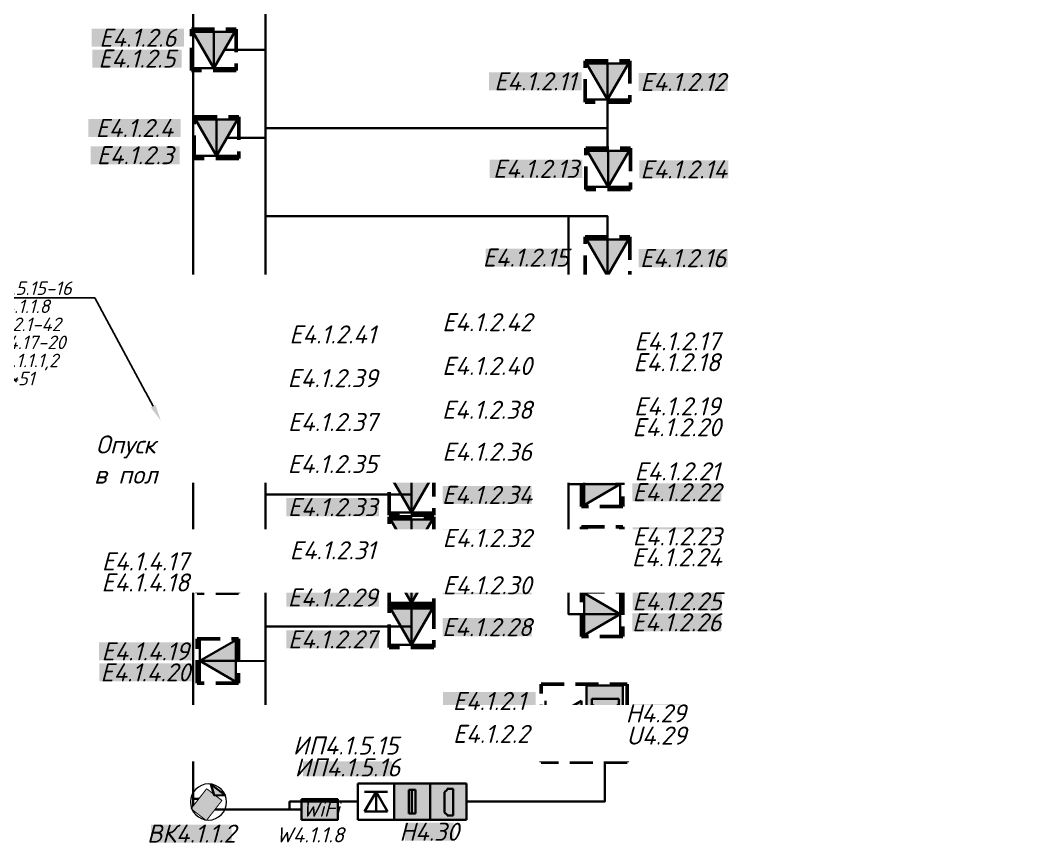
# Model space of a CAD drawing. Extents: x -260425 to 1294666, y -169889 to -2349.
# Drawn here: x 776602 to 790669, y -116134 to -104750 of the extents above; entities that cross this region are included whole.
import ezdxf
from ezdxf import colors
from ezdxf.entities.mleader import LeaderData, LeaderLine
from ezdxf.math import Vec2, Vec3

# ---------------------------------------------------------------- set-up
doc = ezdxf.new("R2010")
doc.units = 0
doc.header["$LTSCALE"] = 100
doc.set_wipeout_variables(frame=1)
doc.linetypes.add('HIDDEN2', pattern=[4.7625, 3.175, -1.5875])
for name, color, linetype, lineweight in [('СКС-РОЗЕТКИ', 7, 'Continuous', 50), ('СС_Выноски', 7, 'Continuous', 15), ('СС_СКК_Лоток', 170, 'Continuous', 30), ('СС_СКС_Кабель', 6, 'Continuous', 30), ('СС_СКС_Оборудование', 6, 'Continuous', 30)]:
    doc.layers.add(name, color=color, linetype=linetype, lineweight=lineweight)
doc.styles.add('1ISOCPEUR', font='isocpeui.ttf', dxfattribs={"height": 250})
doc.linetypes.add('Рабочее в трубе  _о_о_', pattern='A,5,2,[133,ltypeshp.shx,S=0.4,R=0,X=0,Y=0.75],3', length=10)

# ---------------------------------------------------------------- blocks, each defined once
blk = doc.blocks.new('Розетки HDMI и USB')
at = {"true_color": 0xffffff, "transparency": 33554687}
h = blk.add_hatch(color=7, dxfattribs=at)
h.dxf.hatch_style = 1
h.paths.add_polyline_path([(237.4, 474.8), (0, 474.8), (0, 237.4), (237.4, 237.4)])
h.paths.add_polyline_path([(210.7, 388), (210.7, 348), (204.7, 348), (189.7, 331), (122.7, 331), (55.7, 331), (40.7, 348), (34.7, 348), (34.7, 388)], flags=16)
h = blk.add_hatch(color=7, dxfattribs=at)
h.dxf.hatch_style = 1
h.paths.add_polyline_path([(210.7, 388), (34.7, 388), (34.7, 348), (40.7, 348), (55.7, 331), (122.7, 331), (189.7, 331), (204.7, 348), (210.7, 348)])
h = blk.add_hatch(color=7, dxfattribs=at)
h.dxf.hatch_style = 1
h.paths.add_polyline_path([(237.4, 237.4), (0, 237.4), (0, 0), (237.4, 0)])
h.paths.add_polyline_path([(196.7, 140), (196.7, 97), (40.7, 97), (40.7, 140)], flags=16)
h.paths.add_polyline_path([(196.7, 140), (40.7, 140), (40.7, 117), (196.7, 117)], flags=0)
h = blk.add_hatch(color=7, dxfattribs=at)
h.dxf.hatch_style = 1
h.paths.add_polyline_path([(196.7, 140), (40.7, 140), (40.7, 117), (196.7, 117)])
at = {"true_color": 0x000000, "transparency": 33554687}
h = blk.add_hatch(color=18, dxfattribs=at)
h.dxf.hatch_style = 1
h.paths.add_polyline_path([(196.7, 117), (40.7, 117), (40.7, 97), (196.7, 97)])
at = {"layer": 'СС_СКС_Кабель', "color": 0}
for p, q in [((0, 474.8), (0, 0)), ((237.4, 474.8), (0, 474.8)), ((237.4, 0), (237.4, 474.8)), ((34.7, 388), (210.7, 388)), ((34.7, 388), (34.7, 348)), ((34.7, 348), (40.7, 348)), ((40.7, 348), (55.7, 331)), ((204.7, 348), (189.7, 331)), ((210.7, 348), (204.7, 348)), ((210.7, 388), (210.7, 348)), ((55.7, 331), (122.7, 331)), ((189.7, 331), (122.7, 331)), ((0, 237.4), (237.4, 237.4)), ((40.7, 140), (196.7, 140)), ((40.7, 97), (40.7, 140)), ((196.7, 140), (196.7, 97)), ((40.7, 117), (196.7, 117)), ((196.7, 97), (40.7, 97)), ((0, 0), (237.4, 0))]:
    blk.add_line(p, q, dxfattribs=at)
blk = doc.blocks.new('*U72')
at = {"color": 0}
for p, q in [((0, -38), (0, 462)), ((0, 462), (500, 462)), ((500, 462), (500, -38)), ((92, 76), (250, 348)), ((407, 348), (92, 348)), ((250, 348), (407, 76)), ((250, 76), (250, 348)), ((407, 76), (92, 76)), ((500, -38), (0, -38))]:
    blk.add_line(p, q, dxfattribs=at)
blk = doc.blocks.new('*U160')
at = {"true_color": 0xffffff, "transparency": 33554687}
h = blk.add_hatch(color=7, dxfattribs=at)
h.dxf.hatch_style = 1
h.paths.add_polyline_path([(0, 338), (0, 0), (599, 0), (599, 338)])
at = {"color": 0}
blk.add_lwpolyline([(0, 338), (599, 338), (599, 0), (0, 0)], close=True, dxfattribs=at)
at = {"color": 0, "insert": (13, 300), "char_height": 250, "attachment_point": 1, "style": '1ISOCPEUR'}
blk.add_mtext_dynamic_manual_height_columns('WiFi', width=599, gutter_width=1250, heights=[0], dxfattribs=at)
at = {"color": 18, "true_color": 0x000000, "style": '1ISOCPEUR'}
blk.add_attdef('НАЗВАНИЕ', (-422, -376), '', height=250, dxfattribs=at)
blk = doc.blocks.new('*U188')
at = {"color": 3, "lineweight": 30}
blk.add_lwpolyline([(-246, -415), (-129, 306), (413, 218), (296, -503)], close=True, dxfattribs=at)
at = {"color": 0, "lineweight": 0}
blk.add_wipeout([(-129, 306), (413, 218), (296, -503), (-246, -415)], dxfattribs=at)
at = {"lineweight": 30}
h = blk.add_hatch(color=3, dxfattribs=at)
h.dxf.hatch_style = 1
h.paths.add_polyline_path([(413, 218), (-129, 306), (-246, -415), (296, -503)])
blk.add_hatch(color=3).paths.add_polyline_path([(-97, 503), (142, 262), (445, 415)])
at = {"color": 3, "lineweight": 30}
for points in [[(-97, 503), (445, 415)], [(-97, 503), (142, 262), (445, 415)]]:
    blk.add_lwpolyline(points, dxfattribs=at)
at = {"color": 3, "lineweight": 0}
blk.add_circle((100, 0), 540, dxfattribs=at)
blk = doc.blocks.new('Модуль на 1 RJ')
at = {"true_color": 0xffffff}
h = blk.add_hatch(color=7, dxfattribs=at)
h.dxf.hatch_style = 1
h.paths.add_polyline_path([(0, 250), (-289, 250), (0, -250)])
at = {"color": 0, "lineweight": 30}
for p, q in [((-289, 250), (0, 250)), ((0, -250), (-289, 250)), ((0, 250), (0, -250)), ((-289, -250), (0, -250))]:
    blk.add_line(p, q, dxfattribs=at)
blk = doc.blocks.new('_Dot')
at = {"color": 0, "linetype": 'ByBlock', "lineweight": -2}
blk.add_line((-0.5, 0), (-1, 0), dxfattribs=at)
at = {"color": 0, "linetype": 'ByBlock', "const_width": 0.5}
blk.add_lwpolyline([(-0.25, 0, 1), (0.25, 0, 1)], format="xyb", close=True, dxfattribs=at)

msp = doc.modelspace()

# ---------------------------------------------------------------- linework, layer by layer
at = {"layer": 'СКС-РОЗЕТКИ', "color": 7, "linetype": 'HIDDEN2'}
for points in [[(778972.3, -104873.7), (779587.9, -104873.7), (779587.9, -105447.1), (778972.3, -105447.1)], [(784420.8, -105309.6), (785036.5, -105309.6), (785036.5, -105883), (784420.8, -105883)], [(779008.9, -106088.5), (779624.6, -106088.5), (779624.6, -106661.9), (779008.9, -106661.9)], [(784430, -106520.1), (785045.6, -106520.1), (785045.6, -107093.5), (784430, -107093.5)], [(784420.8, -107748.6), (785036.5, -107748.6), (785036.5, -108322), (784420.8, -108322)], [(781708.8, -108634.9), (782324.5, -108634.9), (782324.5, -109208.3), (781708.8, -109208.3)], [(784368.2, -109679.2), (784368.2, -109063.5), (784941.6, -109063.5), (784941.6, -109679.2)], [(781708.8, -109240.1), (782324.5, -109240.1), (782324.5, -109813.5), (781708.8, -109813.5)], [(781708.8, -109847.7), (782324.5, -109847.7), (782324.5, -110421.2), (781708.8, -110421.2)], [(784368.2, -110579.2), (784368.2, -109963.5), (784941.6, -109963.5), (784941.6, -110579.2)], [(781708.8, -110428.5), (782324.5, -110428.5), (782324.5, -111001.9), (781708.8, -111001.9)], [(784368.2, -111479.2), (784368.2, -110863.5), (784941.6, -110863.5), (784941.6, -111479.2)], [(781708.8, -111025.6), (782324.5, -111025.6), (782324.5, -111599.1), (781708.8, -111599.1)], [(781708.8, -111622.5), (782324.5, -111622.5), (782324.5, -112195.9), (781708.8, -112195.9)], [(784368.2, -112379.2), (784368.2, -111763.5), (784941.6, -111763.5), (784941.6, -112379.2)], [(779623.7, -112065), (779623.7, -112680.7), (779050.3, -112680.7), (779050.3, -112065)], [(781708.8, -112276.3), (782324.5, -112276.3), (782324.5, -112849.7), (781708.8, -112849.7)], [(784368.2, -113279.2), (784368.2, -112663.5), (784941.6, -112663.5), (784941.6, -113279.2)], [(781708.8, -112856.5), (782324.5, -112856.5), (782324.5, -113429.9), (781708.8, -113429.9)], [(779623.7, -113309.9), (779623.7, -113925.5), (779050.3, -113925.5), (779050.3, -113309.9)], [(783809.8, -113941.3), (785003.1, -113941.3), (785003.1, -115020.3), (783809.8, -115020.3)]]:
    msp.add_lwpolyline(points, close=True, dxfattribs=at)
at = {"layer": 'СС_СКС_Кабель'}
for points in [[(742224.6, -114089.2), (742224.6, -112937.4), (743101.4, -112937.4), (743101.4, -111517.8), (775369.7, -111517.8), (775369.7, -110290.4), (778994.4, -110290.4), (778994.4, -110290.4), (778994.4, -102519.8), (778994.4, -102172.8), (784643, -102172.8)], [(742224.6, -114089.2), (742224.6, -112937.4), (743101.4, -112937.4), (743101.4, -111517.8), (775369.7, -111517.8), (775369.7, -110290.4), (778994.4, -110290.4), (778994.4, -114822.5), (778994.4, -114822.5), (778994.4, -115529.2), (779078.8, -115529.2)], [(742224.6, -114089.2), (742224.6, -112937.4), (743101.4, -112937.4), (743101.4, -111517.8), (775369.7, -111517.8), (775369.7, -110290.4), (778994.4, -110290.4), (778994.4, -114822.5), (778994.4, -114822.5), (778994.4, -115674.8), (780495.3, -115674.8)], [(742224.6, -114089.2), (742224.6, -112937.4), (743101.4, -112937.4), (743101.4, -111517.8), (775369.7, -111517.8), (775369.7, -110290.4), (778994.4, -110290.4), (778994.4, -114822.5), (778994.4, -114822.5), (778994.4, -115674.8), (780328.6, -115674.8), (780328.6, -115565.9), (781275.4, -115565.9)], [(742224.6, -114089.2), (742224.6, -112937.4), (743101.4, -112937.4), (743101.4, -111517.8), (775369.7, -111517.8), (775369.7, -110290.4), (778994.4, -110290.4), (778994.4, -110515.9), (779261, -110515.9)]]:
    msp.add_lwpolyline(points, dxfattribs=at)
at = {"layer": 'СС_СКС_Кабель', "linetype": 'Рабочее в трубе  _о_о_', "ltscale": 100}
for points in [[(779261, -110515.9), (779995.7, -110515.9), (779995.7, -103778), (784728.6, -103778), (784728.6, -103340.5)], [(779261, -110515.9), (779995.7, -110515.9), (779995.7, -103778), (784728.6, -103778), (784728.6, -104098.3)], [(779261, -110515.9), (779995.7, -110515.9), (779995.7, -105160.4), (779424.4, -105160.4)], [(779261, -110515.9), (779995.7, -110515.9), (779995.7, -106243), (784728.6, -106243), (784728.6, -105847.5)], [(779261, -110515.9), (779995.7, -110515.9), (779995.7, -106243), (784728.6, -106243), (784728.6, -106576)], [(779261, -110515.9), (779995.7, -110515.9), (779995.7, -106375.2), (779461.1, -106375.2)], [(779261, -110515.9), (779995.7, -110515.9), (779995.7, -107460.7), (784728.6, -107460.7), (784728.6, -107793.7)], [(779261, -110515.9), (779995.7, -110515.9), (779995.7, -107460.7), (784191, -107460.7), (784191, -109371.3), (784511.8, -109371.3)], [(779261, -110515.9), (779995.7, -110515.9), (779995.7, -107460.7), (784191, -107460.7), (784191, -110271.3), (784511.8, -110271.3)], [(779261, -110515.9), (779995.7, -110515.9), (779995.7, -107460.7), (784191, -107460.7), (784191, -111171.3), (784511.8, -111171.3)], [(779261, -110515.9), (779995.7, -110515.9), (779995.7, -107460.7), (784191, -107460.7), (784191, -112071.3), (784511.8, -112071.3)], [(779261, -110515.9), (779995.7, -110515.9), (779995.7, -107460.7), (784191, -107460.7), (784191, -112971.3), (784511.8, -112971.3)], [(779261, -110515.9), (779995.7, -110515.9), (779995.7, -108921.6), (782016.7, -108921.6)], [(779261, -110515.9), (779995.7, -110515.9), (779995.7, -109526.8), (782016.7, -109526.8)], [(779261, -110515.9), (779995.7, -110515.9), (779995.7, -110087), (782016.7, -110087)], [(779261, -110515.9), (779995.7, -110515.9), (779995.7, -110715.2), (782016.7, -110715.2)], [(779261, -110515.9), (779995.7, -110515.9), (779995.7, -111312.3), (782016.7, -111312.3)], [(779261, -110515.9), (779995.7, -110515.9), (779995.7, -111909.2), (782016.7, -111909.2)], [(779261, -110515.9), (779995.7, -110515.9), (779995.7, -112563), (782016.7, -112563)], [(779261, -110515.9), (779995.7, -110515.9), (779995.7, -113143.2), (782016.7, -113143.2)], [(779261, -110515.9), (779995.7, -110515.9), (779995.7, -114455.9), (784114.5, -114455.9)], [(779261, -110515.9), (779995.7, -110515.9), (779995.7, -113620.5), (779587, -113617.7)], [(779261, -110515.9), (779995.7, -110515.9), (779995.7, -112372.9), (779587, -112372.9)]]:
    msp.add_lwpolyline(points, dxfattribs=at)
at = {"layer": 'СС_СКС_Кабель', "color": 67, "linetype": 'Рабочее в трубе  _о_о_', "true_color": 0x727430}
msp.add_lwpolyline([(782775.4, -115565.9), (784690.5, -115565.9), (784690.5, -114959.6)], dxfattribs=at)

# ---------------------------------------------------------------- block references
for p in [(779280.1, -105160.4), (784728.6, -105596.3), (779316.8, -106375.2), (784737.8, -106806.8), (784728.6, -108035.3), (782016.7, -108921.6), (782016.7, -109526.8), (782016.7, -110134.4), (782016.7, -110715.2), (782016.7, -111312.3), (782016.7, -111909.2), (782016.7, -112563), (782016.7, -113143.2)]:
    msp.add_blockref('Модуль на 1 RJ', p)
at = {"xscale": -1}
for p in [(779280.1, -105160.4), (784728.6, -105596.3), (779316.8, -106375.2), (784737.8, -106806.8), (784728.6, -108035.3), (782016.7, -108921.6), (782016.7, -109526.8), (782016.7, -110134.4), (782016.7, -110715.2), (782016.7, -111312.3), (782016.7, -111909.2), (782016.7, -112563), (782016.7, -113143.2)]:
    msp.add_blockref('Модуль на 1 RJ', p, dxfattribs=at)
for p, rotation in [((784654.9, -109371.3), 90), ((784654.9, -110271.3), 90), ((784654.9, -111171.3), 90), ((784654.9, -112071.3), 90), ((779337, -112372.9), 270), ((784654.9, -112971.3), 90), ((779337, -113617.7), 270), ((784119.1, -114459.6), 270)]:
    msp.add_blockref('Модуль на 1 RJ', p, dxfattribs=dict(at, rotation=rotation))
for p, rotation in [((784654.9, -109371.3), 90), ((784654.9, -110271.3), 90), ((784654.9, -111171.3), 90), ((779337, -112372.9), 270), ((784654.9, -112071.3), 90), ((784654.9, -112971.3), 90), ((779337, -113617.7), 270), ((784119.1, -114459.6), 270)]:
    msp.add_blockref('Модуль на 1 RJ', p, dxfattribs=dict(rotation=rotation))
at = {"layer": 'СС_СКС_Оборудование', "color": 180, "xscale": 2.106060307287632, "yscale": 2.106060307287632, "zscale": 2.106060307287632}
msp.add_blockref('Розетки HDMI и USB', (784440.5, -114959.6), dxfattribs=at)
at = {"layer": 'СС_СКС_Оборудование'}
msp.add_blockref('*U72', (781275.4, -115777.8), dxfattribs=at)
at = {"layer": 'СС_СКС_Оборудование', "color": 180, "xscale": 2.106060307287632, "yscale": 2.106060307287632, "zscale": 2.106060307287632, "rotation": 270}
msp.add_blockref('Розетки HDMI и USB', (781775.4, -115315.9), dxfattribs=at)
at = {"layer": 'СС_СКС_Оборудование', "color": 30, "xscale": 0.8347245409015025, "yscale": 0.8347245409015025, "zscale": 0.8347245409015025}
msp.add_blockref('*U160', (780495.3, -115815.9), dxfattribs=at).add_auto_attribs({'НАЗВАНИЕ': 'W4.1.1.8'})

# ---------------------------------------------------------------- texts
at = {"layer": 'СС_СКС_Оборудование', "color": 18, "true_color": 0x000000, "char_height": 250, "attachment_point": 5, "style": '1ISOCPEUR', "bg_fill": 1, "box_fill_scale": 1, "bg_fill_color": 7, "bg_fill_true_color": 16777215, "bg_fill_transparency": 0}
for s, width, heights, insert in [('E4.1.2.6', 1280.189, [0], (778228.7, -104991.5)), ('E4.1.2.5', 1233.516, [0], (778216.8, -105279.8, 0)), ('E4.1.2.11', 1280.189, [0], (783729.9, -105595.3)), ('E4.1.2.12', 1233.516, [0], (785775.5, -105603.8, 0)), ('E4.1.2.4', 1280.189, [0], (778182.7, -106241.3)), ('E4.1.2.3', 1233.516, [0], (778191.6, -106617.5, 0)), ('E4.1.2.13', 1280.189, [0], (783739, -106805.8)), ('E4.1.2.14', 1233.516, [0], (785784.7, -106814.3, 0)), ('E4.1.2.15', 1107.364, [0], (783598.4, -108034.3)), ('E4.1.2.16', 1233.516, [0], (785775.5, -108042.8, 0)), ('E4.1.2.42', 1233.516, [0], (783063.6, -108929.1, 0)), ('E4.1.2.41', 1280.189, [0], (780924.5, -109098.6, -0.1)), ('E4.1.2.17', 1233.516, [0], (785693.8, -109194.2)), ('E4.1.2.40', 1233.516, [0], (783063.6, -109534.3, 0)), ('E4.1.2.18', 1233.516, [0], (785688.9, -109483.1)), ('E4.1.2.39', 1280.189, [0], (780924.5, -109703.8, -0.1)), ('E4.1.2.19', 1233.516, [0], (785693.8, -110094.2)), ('E4.1.2.38', 1233.516, [0], (783063.6, -110141.9, 0)), ('E4.1.2.37', 1280.189, [0], (780924.5, -110311.4, -0.1)), ('E4.1.2.20', 1233.516, [0], (785688.9, -110383.1)), ('E4.1.2.36', 1233.516, [0], (783063.6, -110722.7, 0)), ('E4.1.2.35', 1280.189, [0], (780924.5, -110892.2, -0.1)), ('E4.1.2.21', 1233.516, [0], (785693.8, -110994.2)), ('E4.1.2.34', 1233.516, [0], (783063.6, -111319.8, 0)), ('E4.1.2.22', 1233.516, [0], (785688.9, -111283.1)), ('E4.1.2.33', 1280.189, [0], (780924.5, -111489.3, -0.1)), ('E4.1.2.32', 1233.516, [0], (783063.6, -111916.7, 0)), ('E4.1.2.23', 1233.516, [0], (785693.8, -111894.2)), ('E4.1.2.31', 1280.189, [0], (780924.5, -112086.2, -0.1)), ('E4.1.4.17', 1280.189, [0], (778331.7, -112240.8)), ('E4.1.2.24', 1233.516, [0], (785688.9, -112183.1)), ('E4.1.4.18', 1280.189, [0], (778333.4, -112532, 0)), ('E4.1.2.30', 1233.516, [0], (783063.6, -112570.5, 0)), ('E4.1.2.29', 1280.189, [0], (780924.5, -112740, -0.1)), ('E4.1.2.25', 1233.516, [0], (785693.8, -112794.2)), ('E4.1.2.26', 1233.516, [0], (785688.9, -113083.1)), ('E4.1.2.28', 1233.516, [0], (783063.6, -113150.7, 0)), ('E4.1.2.27', 1280.189, [0], (780924.5, -113320.2, -0.1)), ('E4.1.4.19', 1280.189, [0], (778331.7, -113485.7)), ('E4.1.4.20', 1280.189, [0], (778333.4, -113776.8, 0)), ('E4.1.2.1', 1280.189, [0], (783093.9, -114172.8)), ('H4.29', 673.91, [275.9], (785398.8, -114344.1)), ('E4.1.2.2', 1233.516, [0], (783118.8, -114628.2)), ('U4.29', 688.952, [0], (785406.4, -114651.6, 0.5)), ('ИП4.1.5.15', 1280.189, [0], (781105.1, -114789.2)), ('ИП4.1.5.16', 1233.516, [0], (781130, -115092.2)), ('H4.30', 673.91, [275.9], (782262.4, -115983.1))]:
    msp.add_mtext_dynamic_manual_height_columns(s, width=width, gutter_width=1250, heights=heights, dxfattribs=dict(at, insert=insert))

# ---------------------------------------------------------------- leaders
at = {"layer": 'СС_СКК_Лоток', "color": 7, "lineweight": 0}
ml = msp.add_multileader_mtext('Standard', dxfattribs=at)
ml.set_content('Опуск\\Pв пол', color=7, style='1ISOCPEUR')
ml.set_leader_properties()
ml.set_arrow_properties(name='DOT')
ml.build(insert=Vec2(0, 0))
ml.multileader.update_dxf_attribs({"text_left_attachment_type": 6, "text_right_attachment_type": 6, "dogleg_length": 100, "arrow_head_size": 200})
ctx = ml.context
ctx.base_point, ctx.char_height, ctx.arrow_head_size, ctx.landing_gap_size, ctx.plane_origin = Vec3(777622.3, -110797), 250, 200, 0, Vec3(787480.5, -112783.3)
ctx.left_attachment, ctx.right_attachment, ctx.text_align_type = 6, 6, 1
notes = []
notes.append((ctx, [(0, (1, 1, 0), (778601.1, -110797), (-1, 0), 100, [(0, [(779261, -110515.9)], 0, [])])]))
ctx.mtext.insert, ctx.mtext.width, ctx.mtext.alignment, ctx.mtext.flow_direction = Vec3(778061.7, -110497), 2467.274, 2, 5
for ctx, leaders in notes:
    for number, flags, end, landing, length, lines in leaders:
        leader = LeaderData()
        leader.index, (leader.has_last_leader_line, leader.has_dogleg_vector, leader.attachment_direction) = number, flags
        leader.last_leader_point, leader.dogleg_vector, leader.dogleg_length = Vec3(end), Vec3(landing), length
        for number, points, colour, breaks in lines:
            line = LeaderLine()
            line.index, line.vertices, line.color, line.breaks = number, Vec3.list(points), colors.encode_raw_color(colour), breaks
            leader.lines.append(line)
        ctx.leaders.append(leader)

# ---------------------------------------------------------------- next in the draw order: block references
at = {"layer": 'СС_СКС_Оборудование', "xscale": -0.463041186499115, "yscale": 0.463041186499115, "zscale": 0.463041186499115, "rotation": 312.8479619838631}
msp.add_blockref('*U188', (779238.8, -115604.8), dxfattribs=at)

# ---------------------------------------------------------------- next in the draw order: leaders
at = {"layer": 'СС_Выноски', "color": 7}
ml = msp.add_multileader_mtext('Standard', dxfattribs=at)
ml.set_content('{\\C256;UTP\\C256;\\c0;ШИ4.1.4.34\\P\\C256;UTP\\C256;\\c0;W4.1.1.17\\P\\C256;L=25*2}', color=7, style='1ISOCPEUR')
ml.set_leader_properties(lineweight=25)
ml.build(insert=Vec2(0, 0))
ml.multileader.update_dxf_attribs({"text_left_attachment_type": 6, "text_right_attachment_type": 6, "dogleg_length": 150, "arrow_head_size": 225, "scale": 75})
ctx = ml.context
ctx.base_point, ctx.scale, ctx.char_height, ctx.arrow_head_size, ctx.landing_gap_size, ctx.plane_origin = Vec3(758488.4, -109668.2), 75, 187.5, 225, 150, Vec3(785893.7, -115626.1)
ctx.left_attachment, ctx.right_attachment, ctx.text_align_type = 6, 6, 1
notes = []
notes.append((ctx, [(0, (1, 1, 0), (758338.4, -109668.2), (1, 0), 150, [(1, [(757602.2, -109985.8)], 0, [])])]))
ctx.mtext.insert, ctx.mtext.width, ctx.mtext.defined_height, ctx.mtext.alignment, ctx.mtext.line_spacing_factor, ctx.mtext.flow_direction = Vec3(759484.9, -109443.2), 1295.557, 428.7, 2, 0.8, 5
ctx.mtext.has_bg_fill, ctx.mtext.bg_color, ctx.mtext.bg_scale_factor, ctx.mtext.bg_transparency, ctx.mtext.use_window_bg_color = 1, -1027028792, 1.5, 0, 1
ml = msp.add_multileader_mtext('Standard', dxfattribs=at)
ml.set_content('{\\C256;UTP\\C256;\\c0;ИП4.1.5.19,20\\P\\C256;UTP\\C256;\\c0;W4.1.1.9\\P\\C256;L=30*3}', color=7, style='1ISOCPEUR')
ml.set_leader_properties(lineweight=25)
ml.build(insert=Vec2(0, 0))
ml.multileader.update_dxf_attribs({"text_left_attachment_type": 6, "text_right_attachment_type": 6, "dogleg_length": 150, "arrow_head_size": 225, "scale": 75})
ctx = ml.context
ctx.base_point, ctx.scale, ctx.char_height, ctx.arrow_head_size, ctx.landing_gap_size, ctx.plane_origin = Vec3(760635.2, -112115.7), 75, 187.5, 225, 150, Vec3(792081, -117865.3)
ctx.left_attachment, ctx.right_attachment, ctx.text_align_type = 6, 6, 1
notes.append((ctx, [(1, (1, 1, 0), (763021.6, -112115.7), (-1, 0), 150, [(1, [(763789.5, -112225)], 0, [])])]))
ctx.mtext.insert, ctx.mtext.width, ctx.mtext.defined_height, ctx.mtext.alignment, ctx.mtext.line_spacing_factor, ctx.mtext.flow_direction = Vec3(761753.4, -111890.7), 1295.557, 428.7, 2, 0.8, 5
ctx.mtext.has_bg_fill, ctx.mtext.bg_color, ctx.mtext.bg_scale_factor, ctx.mtext.bg_transparency, ctx.mtext.use_window_bg_color = 1, -1027028792, 1.5, 0, 1
ml = msp.add_multileader_mtext('Standard', dxfattribs=at)
ml.set_content('{\\C256;UTP\\C256;\\c0;EE4.1.4.7,8\\P\\C256;L=30*2}', color=7, style='1ISOCPEUR')
ml.set_leader_properties(lineweight=25)
ml.build(insert=Vec2(0, 0))
ml.multileader.update_dxf_attribs({"text_left_attachment_type": 6, "text_right_attachment_type": 6, "dogleg_length": 150, "arrow_head_size": 225, "scale": 75})
ctx = ml.context
ctx.base_point, ctx.scale, ctx.char_height, ctx.arrow_head_size, ctx.landing_gap_size, ctx.plane_origin = Vec3(765639.4, -114701), 75, 187.5, 225, 150, Vec3(793361.1, -120086.7)
ctx.left_attachment, ctx.right_attachment, ctx.text_align_type = 6, 6, 1
notes.append((ctx, [(0, (1, 1, 0), (765489.4, -114701), (1, 0), 150, [(1, [(765069.6, -114446.4)], 0, [])])]))
ctx.mtext.insert, ctx.mtext.width, ctx.mtext.defined_height, ctx.mtext.alignment, ctx.mtext.line_spacing_factor, ctx.mtext.flow_direction = Vec3(766620.8, -114476), 1295.557, 428.7, 2, 0.8, 5
ctx.mtext.has_bg_fill, ctx.mtext.bg_color, ctx.mtext.bg_scale_factor, ctx.mtext.bg_transparency, ctx.mtext.use_window_bg_color = 1, -1027028792, 1.5, 0, 1
for ctx, leaders in notes:
    for number, flags, end, landing, length, lines in leaders:
        leader = LeaderData()
        leader.index, (leader.has_last_leader_line, leader.has_dogleg_vector, leader.attachment_direction) = number, flags
        leader.last_leader_point, leader.dogleg_vector, leader.dogleg_length = Vec3(end), Vec3(landing), length
        for number, points, colour, breaks in lines:
            line = LeaderLine()
            line.index, line.vertices, line.color, line.breaks = number, Vec3.list(points), colors.encode_raw_color(colour), breaks
            leader.lines.append(line)
        ctx.leaders.append(leader)

# ---------------------------------------------------------------- next in the draw order: texts
at = {"layer": 'СС_СКС_Оборудование', "color": 18, "true_color": 0x000000, "insert": (778970.6, -116008.6), "char_height": 250, "attachment_point": 5, "style": '1ISOCPEUR', "bg_fill": 1, "box_fill_scale": 1, "bg_fill_color": 7, "bg_fill_true_color": 16777215, "bg_fill_transparency": 0}
msp.add_mtext_dynamic_manual_height_columns('ВК4.1.1.2', width=1116.964, gutter_width=1250, heights=[0], dxfattribs=at)

# ---------------------------------------------------------------- next in the draw order: leaders
at = {"layer": 'СС_Выноски', "color": 7}
ml = msp.add_multileader_mtext('Standard', dxfattribs=at)
ml.set_content('{\\C256;UTP\\C256;\\c0;ИП4.1.5.21,22\\P\\C256;UTP\\C256;\\c0;W4.1.1.14\\P\\C256;L=12*3}', color=7, style='1ISOCPEUR')
ml.set_leader_properties(lineweight=25)
ml.build(insert=Vec2(0, 0))
ml.multileader.update_dxf_attribs({"text_left_attachment_type": 6, "text_right_attachment_type": 6, "dogleg_length": 150, "arrow_head_size": 225, "scale": 75})
ctx = ml.context
ctx.base_point, ctx.scale, ctx.char_height, ctx.arrow_head_size, ctx.landing_gap_size, ctx.plane_origin = Vec3(745945.7, -110596.3), 75, 187.5, 225, 150, Vec3(773409.9, -117662.5)
ctx.left_attachment, ctx.right_attachment, ctx.text_align_type = 6, 6, 1
notes = []
notes.append((ctx, [(0, (1, 1, 0), (745795.7, -110596.3), (1, 0), 150, [(1, [(745118.4, -112022.2)], 0, [])])]))
ctx.mtext.insert, ctx.mtext.width, ctx.mtext.defined_height, ctx.mtext.alignment, ctx.mtext.line_spacing_factor, ctx.mtext.flow_direction = Vec3(747067.2, -110371.3), 1295.557, 428.7, 2, 0.8, 5
ctx.mtext.has_bg_fill, ctx.mtext.bg_color, ctx.mtext.bg_scale_factor, ctx.mtext.bg_transparency, ctx.mtext.use_window_bg_color = 1, -1027028792, 1.5, 0, 1
ml = msp.add_multileader_mtext('Standard', dxfattribs=at)
ml.set_content('{\\C256;UTP\\C256;\\c0;E4.1.4.5,6\\P\\C256;L=12*2}', color=7, style='1ISOCPEUR')
ml.set_leader_properties(lineweight=25)
ml.build(insert=Vec2(0, 0))
ml.multileader.update_dxf_attribs({"text_left_attachment_type": 6, "text_right_attachment_type": 6, "dogleg_length": 150, "arrow_head_size": 225, "scale": 75})
ctx = ml.context
ctx.base_point, ctx.scale, ctx.char_height, ctx.arrow_head_size, ctx.landing_gap_size, ctx.plane_origin = Vec3(746265, -114547.5), 75, 187.5, 225, 150, Vec3(773986.1, -119661.6)
ctx.left_attachment, ctx.right_attachment, ctx.text_align_type = 6, 6, 1
notes.append((ctx, [(0, (1, 1, 0), (746115, -114547.5), (1, 0), 150, [(1, [(745694.6, -114021.3)], 0, [])])]))
ctx.mtext.insert, ctx.mtext.width, ctx.mtext.defined_height, ctx.mtext.alignment, ctx.mtext.line_spacing_factor, ctx.mtext.flow_direction = Vec3(747172.9, -114322.5), 1295.557, 428.7, 2, 0.8, 5
ctx.mtext.has_bg_fill, ctx.mtext.bg_color, ctx.mtext.bg_scale_factor, ctx.mtext.bg_transparency, ctx.mtext.use_window_bg_color = 1, -1027028792, 1.5, 0, 1
for ctx, leaders in notes:
    for number, flags, end, landing, length, lines in leaders:
        leader = LeaderData()
        leader.index, (leader.has_last_leader_line, leader.has_dogleg_vector, leader.attachment_direction) = number, flags
        leader.last_leader_point, leader.dogleg_vector, leader.dogleg_length = Vec3(end), Vec3(landing), length
        for number, points, colour, breaks in lines:
            line = LeaderLine()
            line.index, line.vertices, line.color, line.breaks = number, Vec3.list(points), colors.encode_raw_color(colour), breaks
            leader.lines.append(line)
        ctx.leaders.append(leader)

# ---------------------------------------------------------------- next in the draw order: leaders
ml = msp.add_multileader_mtext('Standard', dxfattribs=at)
ml.set_content('{\\C256;UTP\\C256;\\c0;ИП4.1.5.3-6\\P\\C256;UTP\\C256;\\c0;W4.1.1.15\\P\\C256;UTP\\C256;\\c0;E4.1.3.1-44^J\\C256;UTP\\C256;\\c0;ВК4.1.1.3-6\\P\\C256;L=24*53}', color=7, style='1ISOCPEUR')
ml.set_leader_properties(lineweight=25)
ml.build(insert=Vec2(0, 0))
ml.multileader.update_dxf_attribs({"text_left_attachment_type": 6, "text_right_attachment_type": 6, "dogleg_length": 150, "arrow_head_size": 225, "scale": 75})
ctx = ml.context
ctx.base_point, ctx.scale, ctx.char_height, ctx.arrow_head_size, ctx.landing_gap_size, ctx.plane_origin = Vec3(738722.3, -109817.9), 75, 187.5, 225, 150, Vec3(765595, -117758.1)
ctx.left_attachment, ctx.right_attachment, ctx.text_align_type = 6, 6, 1
notes = []
notes.append((ctx, [(0, (1, 1, 0), (738572.3, -109817.9), (1, 0), 150, [(1, [(737303.5, -112117.8)], 0, [])])]))
ctx.mtext.insert, ctx.mtext.width, ctx.mtext.defined_height, ctx.mtext.alignment, ctx.mtext.line_spacing_factor, ctx.mtext.flow_direction = Vec3(739755.8, -109592.9), 1295.557, 428.7, 2, 0.8, 5
ctx.mtext.has_bg_fill, ctx.mtext.bg_color, ctx.mtext.bg_scale_factor, ctx.mtext.bg_transparency, ctx.mtext.use_window_bg_color = 1, -1027028792, 1.5, 0, 1
for ctx, leaders in notes:
    for number, flags, end, landing, length, lines in leaders:
        leader = LeaderData()
        leader.index, (leader.has_last_leader_line, leader.has_dogleg_vector, leader.attachment_direction) = number, flags
        leader.last_leader_point, leader.dogleg_vector, leader.dogleg_length = Vec3(end), Vec3(landing), length
        for number, points, colour, breaks in lines:
            line = LeaderLine()
            line.index, line.vertices, line.color, line.breaks = number, Vec3.list(points), colors.encode_raw_color(colour), breaks
            leader.lines.append(line)
        ctx.leaders.append(leader)

# ---------------------------------------------------------------- next in the draw order: leaders
ml = msp.add_multileader_mtext('Standard', dxfattribs=at)
ml.set_content('{\\C256;UTP\\C256;\\c0;ИП4.1.5.15-16\\P\\C256;UTP\\C256;\\c0;W4.1.1.8\\P\\C256;UTP\\C256;\\c0;E4.1.2.1-42\\P\\C256;UTP\\C256;\\c0;E4.1.4.17-20^J\\C256;UTP\\C256;\\c0;ВК4.1.1.1,2^J\\C256;L=63*51}', color=7, style='1ISOCPEUR')
ml.set_leader_properties(lineweight=25)
ml.build(insert=Vec2(0, 0))
ml.multileader.update_dxf_attribs({"text_left_attachment_type": 6, "text_right_attachment_type": 6, "dogleg_length": 150, "arrow_head_size": 225, "scale": 75})
ctx = ml.context
ctx.base_point, ctx.scale, ctx.char_height, ctx.arrow_head_size, ctx.landing_gap_size, ctx.plane_origin = Vec3(775224.5, -108589.7), 75, 187.5, 225, 150, Vec3(807286, -115930.7)
ctx.left_attachment, ctx.right_attachment, ctx.text_align_type = 6, 6, 1
notes = []
notes.append((ctx, [(1, (1, 1, 0), (777635.5, -108589.7), (-1, 0), 150, [(1, [(778546, -110290.4)], 0, [])])]))
ctx.mtext.insert, ctx.mtext.width, ctx.mtext.defined_height, ctx.mtext.alignment, ctx.mtext.line_spacing_factor, ctx.mtext.flow_direction = Vec3(776355, -108364.7), 1295.557, 428.7, 2, 0.8, 5
ctx.mtext.has_bg_fill, ctx.mtext.bg_color, ctx.mtext.bg_scale_factor, ctx.mtext.bg_transparency, ctx.mtext.use_window_bg_color = 1, -1027028792, 1.5, 0, 1
for ctx, leaders in notes:
    for number, flags, end, landing, length, lines in leaders:
        leader = LeaderData()
        leader.index, (leader.has_last_leader_line, leader.has_dogleg_vector, leader.attachment_direction) = number, flags
        leader.last_leader_point, leader.dogleg_vector, leader.dogleg_length = Vec3(end), Vec3(landing), length
        for number, points, colour, breaks in lines:
            line = LeaderLine()
            line.index, line.vertices, line.color, line.breaks = number, Vec3.list(points), colors.encode_raw_color(colour), breaks
            leader.lines.append(line)
        ctx.leaders.append(leader)

doc.saveas('drawing.dxf')
